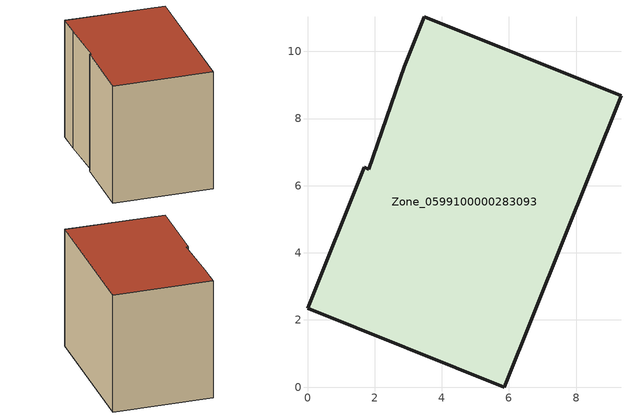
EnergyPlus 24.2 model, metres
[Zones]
Zone_0599100000283093
 floor ground (C_G): 1.82,6.5 2.89,9.55 3.48,11.03 9.34,8.69 5.86,0 0,2.35 1.68,6.55 z0.38
 wall outside (C_F): 9.34,8.69 3.48,11.03 2.89,9.55 1.82,6.5 1.68,6.55 0,2.35 5.86,0 9.34,8.69 z0.38:8.18
 roof outside (C_R): 1.82,6.5 1.68,6.55 0,2.35 5.86,0 9.34,8.69 3.48,11.03 2.89,9.55 z8.18
[BUILDING]
Pand.0599100000283093: North Axis=0; Terrain=City; Loads Convergence Tolerance Value=0.04; Temperature Convergence Tolerance Value=0.4; Solar Distribution=FullExterior; Maximum Number of Warmup Days=25; Minimum Number of Warmup Days=1
[Site:Location]
Rotterdam.The.Hague.AP_ZH_NLD Design_Conditions: Latitude=51.96; Longitude=4.45; Time Zone=1; Elevation=-4.5
[SITE:GROUNDTEMPERATURE:BUILDINGSURFACE]
18, 18, 18, 18, 18, 18, 18, 18, 18, 18, 18, 18
[MATERIAL] Thermal Absorptance=0.9; Solar Absorptance=0.7; Visible Absorptance=0.7
Name | Roughness | Thickness | Conductivity | Density | Specific Heat
G.TC.1965-1974 | MediumSmooth | 0.15 | 0.882353 | 540 | 1210
F.TC.1965-1974 | Rough | 0.3 | 0.697674 | 1920 | 840
R.TC.1965-1974 | MediumRough | 0.2 | 0.232558 | 1500 | 1000
[CONSTRUCTION]
C_G: G.TC.1965-1974
C_F: F.TC.1965-1974
C_R: R.TC.1965-1974
[ZONE]
Zone_0599100000283093: Type=1; Multiplier=1; Ceiling Height=Autocalculate; Volume=Autocalculate; Floor Area=autocalculate; Part of Total Floor Area=Yes
[ZONEINFILTRATION:DESIGNFLOWRATE]
Infil_Zone_0599100000283093: Zone or ZoneList or Space or SpaceList=Zone_0599100000283093; Schedule=AlwaysOn; Design Flow Rate Calculation Method=Flow/Area; Flow Rate per Floor Area=0.003; Constant Term Coefficient=1; Temperature Term Coefficient=0; Velocity Term Coefficient=0; Velocity Squared Term Coefficient=0
[HVACTEMPLATE:ZONE:IDEALLOADSAIRSYSTEM]
Zone_0599100000283093: Maximum Heating Supply Air Temperature=50; Minimum Cooling Supply Air Temperature=13; Maximum Heating Supply Air Humidity Ratio=0.0156; Minimum Cooling Supply Air Humidity Ratio=0.0077; Heating Limit=NoLimit; Cooling Limit=NoLimit; Dehumidification Control Type=ConstantSensibleHeatRatio; Cooling Sensible Heat Ratio=0.7; Dehumidification Setpoint=60; Humidification Control Type=None; Humidification Setpoint=30; Outdoor Air Method=None; Outdoor Air Flow Rate per Person=0.00944; Outdoor Air Flow Rate per Zone Floor Area=0; Outdoor Air Flow Rate per Zone=0; Demand Controlled Ventilation Type=None; Outdoor Air Economizer Type=NoEconomizer; Heat Recovery Type=None; Sensible Heat Recovery Effectiveness=0.7; Latent Heat Recovery Effectiveness=0.65
[ZONECONTROL:THERMOSTAT]
ThermostatControl_Zone_0599100000283093: Zone or ZoneList=Zone_0599100000283093; Control Type Schedule=DualSetpointControlType; Control 1=Thermostat_Zone_0599100000283093; Temperature Difference Between Cutout And Setpoint=0
[THERMOSTATSETPOINT:DUALSETPOINT]
Thermostat_Zone_0599100000283093: Heating Setpoint Temperature Schedule=HeatingSetpoint_Zone_0599100000283093; Cooling Setpoint Temperature Schedule=CoolingSetpoint_Zone_0599100000283093
[SCHEDULE:COMPACT]
HeatingSetpoint_Zone_0599100000283093: Through: 12/31, For: AllDays, Until: 24:00, 21
CoolingSetpoint_Zone_0599100000283093: Through: 12/31, For: AllDays, Until: 24:00, 24
DualSetpointControlType: Through: 12/31, For: AllDays, Until: 24:00, 4
AlwaysOn: Through: 12/31, For: AllDays, Until: 24:00, 1
